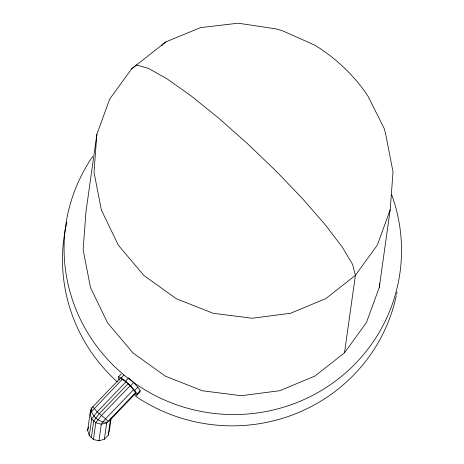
<?xml version="1.0" encoding="UTF-8"?>
<svg xmlns="http://www.w3.org/2000/svg" width="464" height="464" viewBox="0 0 464 464"><rect width="100%" height="100%" fill="white"/><g stroke="black" fill="none" stroke-linecap="round" stroke-linejoin="round"><path stroke-width="0.7" d="M96.854 134.386L94.012 172.219L101.361 210.047L118.401 245.288L143.962 275.535L176.314 298.735L213.243 313.304L252.23 318.246L290.632 313.235L325.821 298.596L355.395 275.338L377.354 245.044L390.183 209.774L393.025 171.941L385.677 134.113L384.285 128.679L367.917 96.06C354.45 75.649 335.878 58.197 315.12 45.327L282.292 30.67L276.219 28.936L238.229 23.2L200.605 27.608L165.897 41.859L131.643 68.823L109.684 99.116L96.854 134.386L85.962 211.851L83.126 249.69L90.474 287.518L107.515 322.753L133.075 353.005L165.428 376.205L202.356 390.769L241.344 395.717L279.746 390.7L314.928 376.066L344.508 352.808L366.461 322.509L379.297 287.245L390.183 209.774M109.017 421.103L135.326 393.762L135.488 392.596C131.59 386.831 126.504 381.24 120.072 378.363L91.802 407.873L91.518 411.591L89.999 413.801L87.667 430.383L89.308 435.696L93.444 439.507L98.954 440.8L104.371 439.222L108.245 435.203L109.527 429.815L111.186 418.023M379.297 287.245L379.564 283.672M90.648 412.937L91.147 409.393M89.308 435.696L91.663 418.957L89.999 413.801L91.246 408.685L91.802 407.873M91.379 437.604L93.728 420.865L99.238 413.778L128.006 383.89M93.444 439.507L95.793 422.774L101.303 415.686L130.071 385.793M98.954 440.8L101.285 424.224L105.322 419.033L133.568 389.679M104.371 439.222L106.668 422.913L135.488 392.596M108.245 435.203L110.49 419.207M121.226 374.036L118.546 376.826L118.349 378.224L119.503 379.975M134.2 394.226L136.851 395.305L137.048 393.901L140.174 390.653L137.866 387.15L133.673 382.493L128.714 377.916L125.587 381.164L121.197 377.899L118.546 376.826M140.174 390.653L139.977 392.051L136.851 395.305M344.508 352.808L355.395 275.338L352.617 264.463L342.403 247.295L325.455 224.999L302.917 199.102L276.335 171.355L247.515 143.666L218.422 117.908L191.04 95.845L167.231 78.973L148.625 68.452L136.486 64.989L131.643 68.823M87.667 430.383L88.473 427.013M121.197 377.899L123.876 375.115M122.281 379.262L91.518 411.591C93.832 417.902 100.34 422.884 107.225 422.107M125.941 381.982L97.173 411.875L91.663 418.957L95.793 422.774L101.285 424.224L106.668 422.913M137.048 393.901L134.74 390.404L130.546 385.741L133.673 382.493M134.74 390.404L137.866 387.15M165.897 41.859L161.217 45.565L162.545 45.014M108.141 421.016L97.173 411.875L92.725 406.783M125.587 381.164L130.546 385.741M397.033 292.163A168.797 165.109 8 0 1 396.61 294.275M396.314 295.678A168.797 165.109 8 0 1 135.007 395.792M117.438 381.971A168.797 165.109 8 0 1 66.891 222.169M391.738 194.903A168.797 165.109 8 0 1 211.851 413.157A168.797 165.109 8 0 1 92.696 156.496"/></g></svg>
